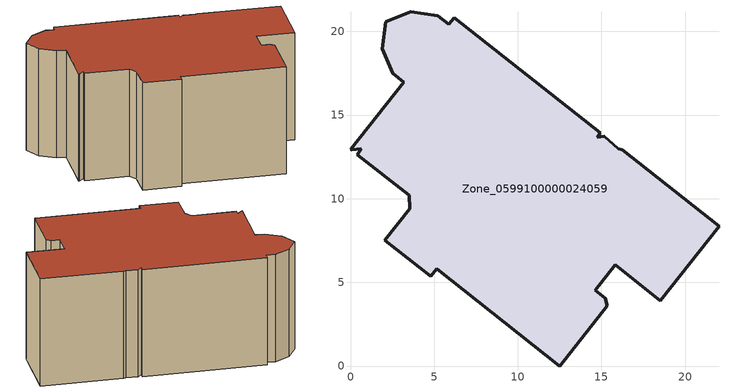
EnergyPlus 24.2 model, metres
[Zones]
Zone_0599100000024059
 floor ground (C_G): 0,12.96 3.17,16.98 2.51,17.5 1.9,18.98 2.12,20.57 3.61,21.16 5.2,20.94 5.86,20.41 6.2,20.83 14.94,13.95 14.73,13.68 15.16,13.72 16,12.99 16.23,12.93 22.02,8.37 18.5,3.92 15.82,6.05 14.62,4.52 15.22,4.05 15.36,3.61 12.52,0 5.14,5.81 4.78,5.35 2.04,7.51 3.54,9.41 3.51,10.2 0.41,12.64 0.66,12.99 0.06,12.92 z0
 wall outside (C_F): 16,12.99 15.16,13.72 14.73,13.68 14.94,13.95 6.2,20.83 5.86,20.41 5.2,20.94 3.61,21.16 2.12,20.57 1.9,18.98 2.51,17.5 3.17,16.98 0,12.96 0.06,12.92 0.66,12.99 0.41,12.64 3.51,10.2 3.54,9.41 2.04,7.51 4.78,5.35 5.14,5.81 12.52,0 15.36,3.61 15.22,4.05 14.62,4.52 15.82,6.05 18.5,3.92 22.02,8.37 16.23,12.93 16,12.99 z0:10.19
 roof outside (C_R): 3.17,16.98 0,12.96 0.06,12.92 0.66,12.99 0.41,12.64 3.51,10.2 3.54,9.41 2.04,7.51 4.78,5.35 5.14,5.81 12.52,0 15.36,3.61 15.22,4.05 14.62,4.52 15.82,6.05 18.5,3.92 22.02,8.37 16.23,12.93 16,12.99 15.16,13.72 14.73,13.68 14.94,13.95 6.2,20.83 5.86,20.41 5.2,20.94 3.61,21.16 2.12,20.57 1.9,18.98 2.51,17.5 z10.19
[BUILDING]
Pand.0599100000024059: North Axis=0; Terrain=City; Loads Convergence Tolerance Value=0.04; Temperature Convergence Tolerance Value=0.4; Solar Distribution=FullExterior; Maximum Number of Warmup Days=25; Minimum Number of Warmup Days=1
[Site:Location]
Rotterdam.The.Hague.AP_ZH_NLD Design_Conditions: Latitude=51.96; Longitude=4.45; Time Zone=1; Elevation=-4.5
[SITE:GROUNDTEMPERATURE:BUILDINGSURFACE]
18, 18, 18, 18, 18, 18, 18, 18, 18, 18, 18, 18
[MATERIAL] Thermal Absorptance=0.9; Solar Absorptance=0.7; Visible Absorptance=0.7
Name | Roughness | Thickness | Conductivity | Density | Specific Heat
G.D.1965 | MediumSmooth | 0.15 | 1 | 540 | 1210
F.D.1965 | Rough | 0.3 | 0.857143 | 1920 | 840
R.D.1965 | MediumRough | 0.2 | 0.08 | 1500 | 1000
[CONSTRUCTION]
C_G: G.D.1965
C_F: F.D.1965
C_R: R.D.1965
[ZONE]
Zone_0599100000024059: Type=1; Multiplier=1; Ceiling Height=Autocalculate; Volume=Autocalculate; Floor Area=autocalculate; Part of Total Floor Area=Yes
[ZONEINFILTRATION:DESIGNFLOWRATE]
Infil_Zone_0599100000024059: Zone or ZoneList or Space or SpaceList=Zone_0599100000024059; Schedule=AlwaysOn; Design Flow Rate Calculation Method=Flow/Area; Flow Rate per Floor Area=0.0042; Constant Term Coefficient=1; Temperature Term Coefficient=0; Velocity Term Coefficient=0; Velocity Squared Term Coefficient=0
[HVACTEMPLATE:ZONE:IDEALLOADSAIRSYSTEM]
Zone_0599100000024059: Maximum Heating Supply Air Temperature=50; Minimum Cooling Supply Air Temperature=13; Maximum Heating Supply Air Humidity Ratio=0.0156; Minimum Cooling Supply Air Humidity Ratio=0.0077; Heating Limit=NoLimit; Cooling Limit=NoLimit; Dehumidification Control Type=ConstantSensibleHeatRatio; Cooling Sensible Heat Ratio=0.7; Dehumidification Setpoint=60; Humidification Control Type=None; Humidification Setpoint=30; Outdoor Air Method=None; Outdoor Air Flow Rate per Person=0.00944; Outdoor Air Flow Rate per Zone Floor Area=0; Outdoor Air Flow Rate per Zone=0; Demand Controlled Ventilation Type=None; Outdoor Air Economizer Type=NoEconomizer; Heat Recovery Type=None; Sensible Heat Recovery Effectiveness=0.7; Latent Heat Recovery Effectiveness=0.65
[ZONECONTROL:THERMOSTAT]
ThermostatControl_Zone_0599100000024059: Zone or ZoneList=Zone_0599100000024059; Control Type Schedule=DualSetpointControlType; Control 1=Thermostat_Zone_0599100000024059; Temperature Difference Between Cutout And Setpoint=0
[THERMOSTATSETPOINT:DUALSETPOINT]
Thermostat_Zone_0599100000024059: Heating Setpoint Temperature Schedule=HeatingSetpoint_Zone_0599100000024059; Cooling Setpoint Temperature Schedule=CoolingSetpoint_Zone_0599100000024059
[SCHEDULE:COMPACT]
HeatingSetpoint_Zone_0599100000024059: Through: 12/31, For: AllDays, Until: 24:00, 21
CoolingSetpoint_Zone_0599100000024059: Through: 12/31, For: AllDays, Until: 24:00, 24
DualSetpointControlType: Through: 12/31, For: AllDays, Until: 24:00, 4
AlwaysOn: Through: 12/31, For: AllDays, Until: 24:00, 1
